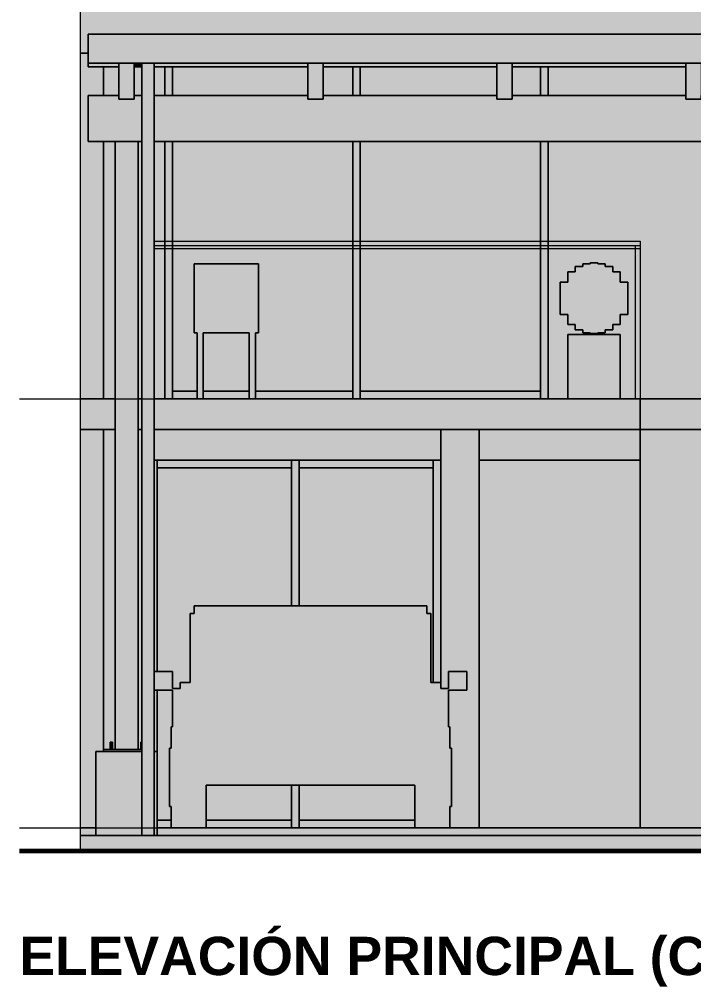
# Model space of a CAD drawing. Header units: metres. Extents: x -3.9 to 79.9, y -56.9 to 20.9.
# Drawn here: x -0.4 to 4, y -56.04 to -49.72 of the extents above; entities that cross this region are included whole.
import ezdxf

# ---------------------------------------------------------------- set-up
doc = ezdxf.new("R2010")
doc.units = ezdxf.units.M
doc.linetypes.add('DASHED', pattern=[1.524, 1.27, -0.254])
for name, color, linetype, lineweight in [('A-PROYECCION', 9, 'DASHED', 15), ('A-TERRENO', 32, 'CONTINUOUS', 35), ('A-TEXTO', 7, 'CONTINUOUS', 20), ('A-VISTA', 8, 'CONTINUOUS', 20)]:
    doc.layers.add(name, color=color, linetype=linetype, lineweight=lineweight)
doc.styles.add('PLANO-B', font='arialbd.ttf')

msp = doc.modelspace()

# ---------------------------------------------------------------- hatches: boundary and pattern name
at = {"layer": 'A-VISTA', "true_color": 0x6b7178}
h = msp.add_hatch(color=7, dxfattribs=at)
h.dxf.hatch_style = 1
h.paths.add_polyline_path([(0, -49.945), (0, -49.53), (8, -49.53), (8, -49.945), (7.95, -49.945), (7.95, -49.82), (0.05, -49.82), (0.05, -49.945)])
at = {"layer": 'A-VISTA', "true_color": 0xc3c8cc}
h = msp.add_hatch(color=7, dxfattribs=at)
h.dxf.hatch_style = 1
h.paths.add_polyline_path([(0.05, -50.01), (0.05, -49.82), (7.95, -49.82), (7.95, -50.01)])
at = {"layer": 'A-VISTA', "true_color": 0xefede7}
h = msp.add_hatch(color=7, dxfattribs=at)
h.dxf.hatch_style = 1
h.paths.add_polyline_path([(0.15, -52.2), (0, -52.2), (0, -49.945), (0.05, -49.945), (0.05, -50.01), (0.05, -50.0325), (0.15, -50.0325), (0.15, -50.22), (0.05, -50.22), (0.05, -50.52), (0.15, -50.52)])
at = {"layer": 'A-VISTA', "true_color": 0x5b636b}
h = msp.add_hatch(color=7, dxfattribs=at)
h.dxf.hatch_style = 1
h.paths.add_polyline_path([(0.05, -50.0325), (0.05, -50.01), (0.25, -50.01), (0.25, -50.0325)])
at = {"layer": 'A-VISTA', "true_color": 0xfbfaf6}
h = msp.add_hatch(color=7, dxfattribs=at)
h.dxf.hatch_style = 1
h.paths.add_polyline_path([(0.15, -50.0325), (0.25, -50.0325), (0.25, -50.22), (0.15, -50.22)])
at = {"layer": 'A-VISTA', "true_color": 0x5b636b}
h = msp.add_hatch(color=7, dxfattribs=at)
h.dxf.hatch_style = 1
h.paths.add_polyline_path([(0.35, -50.245), (0.25, -50.245), (0.25, -50.01), (0.35, -50.01)])
h = msp.add_hatch(color=7, dxfattribs=at)
h.dxf.hatch_style = 1
h.paths.add_polyline_path([(0.35, -50.0325), (0.35, -50.01), (0.4, -50.01), (0.4, -50.0325)])
at = {"layer": 'A-VISTA', "true_color": 0xfbfaf6}
h = msp.add_hatch(color=7, dxfattribs=at)
h.dxf.hatch_style = 1
h.paths.add_polyline_path([(0.35, -50.0325), (0.4, -50.0325), (0.4, -50.22), (0.35, -50.22)])
at = {"layer": 'A-VISTA', "true_color": 0xc3c8cc}
h = msp.add_hatch(color=7, dxfattribs=at)
h.dxf.hatch_style = 1
h.paths.add_polyline_path([(0.48, -55.05), (0.4, -55.05), (0.4, -50.01), (0.48, -50.01)])
at = {"layer": 'A-VISTA', "true_color": 0x5b636b}
h = msp.add_hatch(color=7, dxfattribs=at)
h.dxf.hatch_style = 1
h.paths.add_polyline_path([(0.48, -50.0325), (0.48, -50.01), (1.4833, -50.01), (1.4833, -50.0325)])
at = {"layer": 'A-VISTA', "true_color": 0xfbfaf6}
h = msp.add_hatch(color=7, dxfattribs=at)
h.dxf.hatch_style = 1
h.paths.add_polyline_path([(0.55, -50.22), (0.48, -50.22), (0.48, -50.0325), (0.55, -50.0325)])
at = {"layer": 'A-VISTA', "true_color": 0x4b5157}
h = msp.add_hatch(color=7, dxfattribs=at)
h.dxf.hatch_style = 1
h.paths.add_polyline_path([(0.6, -50.22), (0.55, -50.22), (0.55, -50.0325), (0.6, -50.0325)])
at = {"layer": 'A-VISTA', "true_color": 0xd4e7ef}
h = msp.add_hatch(color=7, dxfattribs=at)
h.dxf.hatch_style = 1
h.paths.add_polyline_path([(1.4833, -50.0325), (1.4833, -50.22), (0.6, -50.22), (0.6, -50.0325)])
at = {"layer": 'A-VISTA', "true_color": 0x5b636b}
h = msp.add_hatch(color=7, dxfattribs=at)
h.dxf.hatch_style = 1
h.paths.add_polyline_path([(1.5833, -50.245), (1.4833, -50.245), (1.4833, -50.01), (1.5833, -50.01)])
h = msp.add_hatch(color=7, dxfattribs=at)
h.dxf.hatch_style = 1
h.paths.add_polyline_path([(1.5833, -50.0325), (1.5833, -50.01), (2.7167, -50.01), (2.7167, -50.0325)])
at = {"layer": 'A-VISTA', "true_color": 0xd4e7ef}
h = msp.add_hatch(color=7, dxfattribs=at)
h.dxf.hatch_style = 1
h.paths.add_polyline_path([(1.775, -50.0325), (1.775, -50.22), (1.5833, -50.22), (1.5833, -50.0325)])
at = {"layer": 'A-VISTA', "true_color": 0x4b5157}
h = msp.add_hatch(color=7, dxfattribs=at)
h.dxf.hatch_style = 1
h.paths.add_polyline_path([(1.825, -50.22), (1.775, -50.22), (1.775, -50.0325), (1.825, -50.0325)])
at = {"layer": 'A-VISTA', "true_color": 0xd4e7ef}
h = msp.add_hatch(color=7, dxfattribs=at)
h.dxf.hatch_style = 1
h.paths.add_polyline_path([(2.7167, -50.0325), (2.7167, -50.22), (1.825, -50.22), (1.825, -50.0325)])
at = {"layer": 'A-VISTA', "true_color": 0x5b636b}
h = msp.add_hatch(color=7, dxfattribs=at)
h.dxf.hatch_style = 1
h.paths.add_polyline_path([(2.8167, -50.245), (2.7167, -50.245), (2.7167, -50.01), (2.8167, -50.01)])
h = msp.add_hatch(color=7, dxfattribs=at)
h.dxf.hatch_style = 1
h.paths.add_polyline_path([(2.8167, -50.0325), (2.8167, -50.01), (3.95, -50.01), (3.95, -50.0325)])
at = {"layer": 'A-VISTA', "true_color": 0xd4e7ef}
h = msp.add_hatch(color=7, dxfattribs=at)
h.dxf.hatch_style = 1
h.paths.add_polyline_path([(2.8167, -50.0325), (3, -50.0325), (3, -50.22), (2.8167, -50.22)])
at = {"layer": 'A-VISTA', "true_color": 0x4b5157}
h = msp.add_hatch(color=7, dxfattribs=at)
h.dxf.hatch_style = 1
h.paths.add_polyline_path([(3.05, -50.22), (3, -50.22), (3, -50.0325), (3.05, -50.0325)])
at = {"layer": 'A-VISTA', "true_color": 0xfbfaf6}
h = msp.add_hatch(color=7, dxfattribs=at)
h.dxf.hatch_style = 1
h.paths.add_polyline_path([(3.05, -50.0325), (3.95, -50.0325), (3.95, -50.22), (3.05, -50.22)])
at = {"layer": 'A-VISTA', "true_color": 0x5b636b}
h = msp.add_hatch(color=7, dxfattribs=at)
h.dxf.hatch_style = 1
h.paths.add_polyline_path([(4.05, -50.245), (3.95, -50.245), (3.95, -50.01), (4.05, -50.01)])
h = msp.add_hatch(color=7, dxfattribs=at)
h.dxf.hatch_style = 1
h.paths.add_polyline_path([(0.4, -50.22), (0.4, -50.52), (0.05, -50.52), (0.05, -50.22), (0.25, -50.22), (0.25, -50.245), (0.35, -50.245), (0.35, -50.22)])
h = msp.add_hatch(color=7, dxfattribs=at)
h.dxf.hatch_style = 1
h.paths.add_polyline_path([(7.52, -50.22), (7.52, -50.52), (0.48, -50.52), (0.48, -50.22), (1.4833, -50.22), (1.4833, -50.245), (1.5833, -50.245), (1.5833, -50.22), (2.7167, -50.22), (2.7167, -50.245), (2.8167, -50.245), (2.8167, -50.22), (3.95, -50.22), (3.95, -50.245), (4.05, -50.245), (4.05, -50.22), (5.1833, -50.22), (5.1833, -50.245), (5.2833, -50.245), (5.2833, -50.22), (6.4167, -50.22), (6.4167, -50.245), (6.5167, -50.245), (6.5167, -50.22)])
at = {"layer": 'A-VISTA', "true_color": 0xfbfaf6}
h = msp.add_hatch(color=7, dxfattribs=at)
h.dxf.hatch_style = 1
h.paths.add_polyline_path([(0.15, -50.52), (0.225, -50.52), (0.225, -52.2), (0.15, -52.2)])
at = {"layer": 'A-VISTA', "true_color": 0x5b636b}
h = msp.add_hatch(color=7, dxfattribs=at)
h.dxf.hatch_style = 1
h.paths.add_polyline_path([(0.375, -54.488), (0.225, -54.488), (0.225, -50.52), (0.375, -50.52)])
at = {"layer": 'A-VISTA', "true_color": 0xfbfaf6}
h = msp.add_hatch(color=7, dxfattribs=at)
h.dxf.hatch_style = 1
h.paths.add_polyline_path([(0.375, -52.2), (0.375, -50.52), (0.4, -50.52), (0.4, -52.2)])
h = msp.add_hatch(color=7, dxfattribs=at)
h.dxf.hatch_style = 1
h.paths.add_polyline_path([(0.55, -52.2), (0.48, -52.2), (0.48, -50.52), (0.55, -50.52)])
at = {"layer": 'A-VISTA', "true_color": 0x4b5157}
h = msp.add_hatch(color=7, dxfattribs=at)
h.dxf.hatch_style = 1
h.paths.add_polyline_path([(0.6, -52.2), (0.55, -52.2), (0.55, -50.52), (0.6, -50.52)])
at = {"layer": 'A-VISTA', "true_color": 0xd4e7ef}
h = msp.add_hatch(color=7, dxfattribs=at)
h.dxf.hatch_style = 1
h.paths.add_polyline_path([(0.76, -51.77), (0.76, -52.15), (0.6, -52.15), (0.6, -50.52), (1.775, -50.52), (1.775, -52.15), (1.14, -52.15), (1.14, -51.77), (1.16, -51.77), (1.16, -51.73), (1.16, -51.32), (0.74, -51.32), (0.74, -51.73), (0.74, -51.77)])
at = {"layer": 'A-VISTA', "true_color": 0x4b5157}
h = msp.add_hatch(color=7, dxfattribs=at)
h.dxf.hatch_style = 1
h.paths.add_polyline_path([(1.825, -52.2), (1.775, -52.2), (1.775, -50.52), (1.825, -50.52)])
at = {"layer": 'A-VISTA', "true_color": 0xd4e7ef}
h = msp.add_hatch(color=7, dxfattribs=at)
h.dxf.hatch_style = 1
h.paths.add_polyline_path([(1.825, -52.15), (1.825, -50.52), (3, -50.52), (3, -52.15)])
at = {"layer": 'A-VISTA', "true_color": 0x4b5157}
h = msp.add_hatch(color=7, dxfattribs=at)
h.dxf.hatch_style = 1
h.paths.add_polyline_path([(3.05, -52.2), (3, -52.2), (3, -50.52), (3.05, -50.52)])
at = {"layer": 'A-VISTA', "true_color": 0xfbfaf6}
h = msp.add_hatch(color=7, dxfattribs=at)
h.dxf.hatch_style = 1
h.paths.add_polyline_path([(4.8, -51.32), (4.64, -51.32), (4.64, -51.73), (4.64, -51.77), (4.66, -51.77), (4.66, -52.2), (4.3, -52.2), (3.65, -52.2), (3.52, -52.2), (3.52, -51.78), (3.4775, -51.78), (3.435, -51.78), (3.3925, -51.78), (3.35, -51.78), (3.3075, -51.78), (3.265, -51.78), (3.2225, -51.78), (3.18, -51.78), (3.18, -52.2), (3.05, -52.2), (3.05, -50.52), (4.8, -50.52)])
at = {"layer": 'A-VISTA', "true_color": 0x5b636b}
h = msp.add_hatch(color=7, dxfattribs=at)
h.dxf.hatch_style = 1
h.paths.add_polyline_path([(3.65, -51.17), (3.65, -51.22), (0.48, -51.22), (0.48, -51.17)])
at = {"layer": 'A-VISTA', "true_color": 0xd4e7ef}
h = msp.add_hatch(color=7, dxfattribs=at)
h.dxf.hatch_style = 1
h.paths.add_polyline_path([(3.65, -51.2), (3.65, -52.2), (0.48, -52.2), (0.48, -51.2)])
h = msp.add_hatch(color=7, dxfattribs=at)
h.dxf.hatch_style = 1
h.paths.add_polyline_path([(3.62, -51.2), (3.65, -51.2), (3.65, -52.2), (3.62, -52.2)])
at = {"layer": 'A-VISTA', "true_color": 0xb08a70}
h = msp.add_hatch(color=7, dxfattribs=at)
h.dxf.hatch_style = 1
h.paths.add_polyline_path([(3.3256, -51.3187), (3.3256, -51.3129), (3.3744, -51.3129), (3.3744, -51.3187), (3.4233, -51.3187), (3.4233, -51.337), (3.4722, -51.337), (3.4722, -51.3716), (3.5211, -51.3716), (3.5211, -51.4379), (3.57, -51.4379), (3.57, -51.6491), (3.5211, -51.6491), (3.5211, -51.7154), (3.4722, -51.7154), (3.4722, -51.75), (3.4233, -51.75), (3.4233, -51.7683), (3.3744, -51.7683), (3.3744, -51.7741), (3.3256, -51.7741), (3.3256, -51.7683), (3.2767, -51.7683), (3.2767, -51.75), (3.2278, -51.75), (3.2278, -51.7154), (3.1789, -51.7154), (3.1789, -51.6491), (3.13, -51.6491), (3.13, -51.4379), (3.1789, -51.4379), (3.1789, -51.3716), (3.2278, -51.3716), (3.2278, -51.337), (3.2767, -51.337), (3.2767, -51.3187)])
at = {"layer": 'A-VISTA', "true_color": 0xd6a36c}
h = msp.add_hatch(color=7, dxfattribs=at)
h.dxf.hatch_style = 1
h.paths.add_polyline_path([(0.8, -51.77), (0.8, -52.2), (0.76, -52.2), (0.76, -51.77), (0.74, -51.77), (0.74, -51.73), (0.74, -51.32), (1.16, -51.32), (1.16, -51.73), (1.16, -51.77), (1.14, -51.77), (1.14, -52.2), (1.1, -52.2), (1.1, -51.77)])
at = {"layer": 'A-VISTA', "true_color": 0xd4e7ef}
h = msp.add_hatch(color=7, dxfattribs=at)
h.dxf.hatch_style = 1
h.paths.add_polyline_path([(1.1, -52.15), (0.8, -52.15), (0.8, -51.77), (1.1, -51.77)])
at = {"layer": 'A-VISTA', "true_color": 0xb08a70}
h = msp.add_hatch(color=7, dxfattribs=at)
h.dxf.hatch_style = 1
h.paths.add_polyline_path([(3.3075, -52.2), (3.265, -52.2), (3.2225, -52.2), (3.18, -52.2), (3.18, -51.78), (3.2225, -51.78), (3.265, -51.78), (3.3075, -51.78), (3.35, -51.78), (3.3925, -51.78), (3.435, -51.78), (3.4775, -51.78), (3.52, -51.78), (3.52, -52.2), (3.4775, -52.2), (3.435, -52.2), (3.3925, -52.2), (3.35, -52.2)])
at = {"layer": 'A-VISTA', "true_color": 0x4b5157}
h = msp.add_hatch(color=7, dxfattribs=at)
h.dxf.hatch_style = 1
h.paths.add_polyline_path([(0.76, -52.15), (0.76, -52.2), (0.6, -52.2), (0.6, -52.15)])
h = msp.add_hatch(color=7, dxfattribs=at)
h.dxf.hatch_style = 1
h.paths.add_polyline_path([(1.1, -52.15), (1.1, -52.2), (0.8, -52.2), (0.8, -52.15)])
h = msp.add_hatch(color=7, dxfattribs=at)
h.dxf.hatch_style = 1
h.paths.add_polyline_path([(1.775, -52.15), (1.775, -52.2), (1.14, -52.2), (1.14, -52.15)])
h = msp.add_hatch(color=7, dxfattribs=at)
h.dxf.hatch_style = 1
h.paths.add_polyline_path([(3, -52.15), (3, -52.2), (1.825, -52.2), (1.825, -52.15)])
at = {"layer": 'A-VISTA', "true_color": 0xcbc7c0}
h = msp.add_hatch(color=7, dxfattribs=at)
h.dxf.hatch_style = 1
h.paths.add_polyline_path([(0, -52.4), (0, -52.2), (0.225, -52.2), (0.225, -52.4)])
h = msp.add_hatch(color=7, dxfattribs=at)
h.dxf.hatch_style = 1
h.paths.add_polyline_path([(0.4, -52.2), (0.4, -52.4), (0.375, -52.4), (0.375, -52.2)])
h = msp.add_hatch(color=7, dxfattribs=at)
h.dxf.hatch_style = 1
h.paths.add_polyline_path([(3.65, -52.2), (3.65, -52.4), (0.48, -52.4), (0.48, -52.2)])
h = msp.add_hatch(color=7, dxfattribs=at)
h.dxf.hatch_style = 1
h.paths.add_polyline_path([(4.3, -52.2), (4.3, -52.4), (3.65, -52.4), (3.65, -52.2)])
at = {"layer": 'A-VISTA', "true_color": 0xefede7}
h = msp.add_hatch(color=7, dxfattribs=at)
h.dxf.hatch_style = 1
h.paths.add_polyline_path([(0.15, -54.5), (0.1, -54.5), (0.1, -55), (0, -55), (0, -52.4), (0.15, -52.4), (0.15, -54.488)])
at = {"layer": 'A-VISTA', "true_color": 0xfbfaf6}
h = msp.add_hatch(color=7, dxfattribs=at)
h.dxf.hatch_style = 1
h.paths.add_polyline_path([(0.225, -52.4), (0.225, -54.488), (0.208, -54.488), (0.208, -54.44), (0.192, -54.44), (0.192, -54.488), (0.15, -54.488), (0.15, -52.4)])
h = msp.add_hatch(color=7, dxfattribs=at)
h.dxf.hatch_style = 1
h.paths.add_polyline_path([(0.4, -52.4), (0.4, -54.44), (0.392, -54.44), (0.392, -54.488), (0.375, -54.488), (0.375, -52.4)])
h = msp.add_hatch(color=7, dxfattribs=at)
h.dxf.hatch_style = 1
h.paths.add_polyline_path([(2.35, -52.6), (0.48, -52.6), (0.48, -52.4), (2.35, -52.4)])
h = msp.add_hatch(color=7, dxfattribs=at)
h.dxf.hatch_style = 1
h.paths.add_polyline_path([(2.6, -55), (2.41, -55), (2.41, -54.86), (2.42, -54.86), (2.42, -54.48), (2.41, -54.48), (2.41, -54.34), (2.4, -54.34), (2.4, -54.1), (2.52, -54.1), (2.52, -53.98), (2.4, -53.98), (2.4, -54.09), (2.35, -54.09), (2.35, -54.05), (2.35, -52.6), (2.35, -52.4), (2.6, -52.4)])
h = msp.add_hatch(color=7, dxfattribs=at)
h.dxf.hatch_style = 1
h.paths.add_polyline_path([(3.65, -52.6), (2.6, -52.6), (2.6, -52.4), (3.65, -52.4)])
h = msp.add_hatch(color=7, dxfattribs=at)
h.dxf.hatch_style = 1
h.paths.add_polyline_path([(4.35, -53.55), (4.34, -53.55), (4.34, -53.6), (4.315, -53.6), (4.315, -54.05), (4.3, -54.05), (4.25, -54.05), (4.25, -54.09), (4.2, -54.09), (4.2, -53.98), (4.08, -53.98), (4.08, -54.1), (4.2, -54.1), (4.2, -54.34), (4.19, -54.34), (4.19, -54.48), (4.18, -54.48), (4.18, -54.86), (4.19, -54.86), (4.19, -55), (3.65, -55), (3.65, -52.6), (3.65, -52.4), (4.3, -52.4), (4.35, -52.4)])
at = {"layer": 'A-VISTA', "true_color": 0x4b5157}
h = msp.add_hatch(color=7, dxfattribs=at)
h.dxf.hatch_style = 1
h.paths.add_polyline_path([(0.5, -53.98), (0.48, -53.98), (0.48, -52.6), (0.5, -52.6)])
h = msp.add_hatch(color=7, dxfattribs=at)
h.dxf.hatch_style = 1
h.paths.add_polyline_path([(1.375, -52.6), (1.375, -52.65), (0.5, -52.65), (0.5, -52.6)])
h = msp.add_hatch(color=7, dxfattribs=at)
h.dxf.hatch_style = 1
h.paths.add_polyline_path([(1.425, -53.55), (1.375, -53.55), (1.375, -52.6), (1.425, -52.6)])
h = msp.add_hatch(color=7, dxfattribs=at)
h.dxf.hatch_style = 1
h.paths.add_polyline_path([(2.3, -52.6), (2.3, -52.65), (1.425, -52.65), (1.425, -52.6)])
h = msp.add_hatch(color=7, dxfattribs=at)
h.dxf.hatch_style = 1
h.paths.add_polyline_path([(2.35, -54.05), (2.3, -54.05), (2.3, -52.6), (2.35, -52.6)])
at = {"layer": 'A-VISTA', "true_color": 0x8b5a33}
h = msp.add_hatch(color=7, dxfattribs=at)
h.dxf.hatch_style = 1
h.paths.add_polyline_path([(3.65, -55), (2.6, -55), (2.6, -52.6), (3.65, -52.6)])
at = {"layer": 'A-VISTA', "true_color": 0xd4e7ef}
h = msp.add_hatch(color=7, dxfattribs=at)
h.dxf.hatch_style = 1
h.paths.add_polyline_path([(0.715, -54.05), (0.7, -54.05), (0.65, -54.05), (0.65, -54.09), (0.6, -54.09), (0.6, -53.98), (0.5, -53.98), (0.5, -52.65), (1.375, -52.65), (1.375, -53.55), (0.74, -53.55), (0.74, -53.6), (0.715, -53.6)])
h = msp.add_hatch(color=7, dxfattribs=at)
h.dxf.hatch_style = 1
h.paths.add_polyline_path([(2.3, -54.05), (2.3, -54.05), (2.285, -54.05), (2.285, -53.6), (2.26, -53.6), (2.26, -53.55), (1.425, -53.55), (1.425, -52.65), (2.3, -52.65)])
at = {"layer": 'A-VISTA', "true_color": 0xf2f3f4}
h = msp.add_hatch(color=7, dxfattribs=at)
h.dxf.hatch_style = 1
h.paths.add_polyline_path([(0.6, -54.34), (0.6, -54.1), (0.48, -54.1), (0.48, -53.98), (0.6, -53.98), (0.6, -54.09), (0.65, -54.09), (0.65, -54.05), (0.7, -54.05), (0.715, -54.05), (0.715, -53.6), (0.74, -53.6), (0.74, -53.55), (2.26, -53.55), (2.26, -53.6), (2.285, -53.6), (2.285, -54.05), (2.3, -54.05), (2.35, -54.05), (2.35, -54.09), (2.4, -54.09), (2.4, -53.98), (2.52, -53.98), (2.52, -54.1), (2.4, -54.1), (2.4, -54.34), (2.41, -54.34), (2.41, -54.48), (2.42, -54.48), (2.42, -54.86), (2.41, -54.86), (2.41, -55), (2.18, -55), (2.18, -54.72), (0.82, -54.72), (0.82, -55), (0.59, -55), (0.59, -54.86), (0.58, -54.86), (0.58, -54.48), (0.59, -54.48), (0.59, -54.34)])
at = {"layer": 'A-VISTA', "true_color": 0x4b5157}
h = msp.add_hatch(color=7, dxfattribs=at)
h.dxf.hatch_style = 1
h.paths.add_polyline_path([(0.5, -54.5), (0.48, -54.5), (0.48, -54.1), (0.5, -54.1)])
at = {"layer": 'A-VISTA', "true_color": 0xd4e7ef}
h = msp.add_hatch(color=7, dxfattribs=at)
h.dxf.hatch_style = 1
h.paths.add_polyline_path([(0.58, -54.48), (0.58, -54.86), (0.59, -54.86), (0.59, -54.95), (0.5, -54.95), (0.5, -54.5), (0.5, -54.1), (0.6, -54.1), (0.6, -54.34), (0.59, -54.34), (0.59, -54.48)])
at = {"layer": 'A-VISTA', "true_color": 0xc3c8cc}
h = msp.add_hatch(color=7, dxfattribs=at)
h.dxf.hatch_style = 1
h.paths.add_polyline_path([(0.192, -54.44), (0.208, -54.44), (0.208, -54.488), (0.192, -54.488)])
h = msp.add_hatch(color=7, dxfattribs=at)
h.dxf.hatch_style = 1
h.paths.add_polyline_path([(0.392, -54.44), (0.4, -54.44), (0.4, -54.488), (0.392, -54.488)])
at = {"layer": 'A-VISTA', "true_color": 0xcbc7c0}
h = msp.add_hatch(color=7, dxfattribs=at)
h.dxf.hatch_style = 1
h.paths.add_polyline_path([(0.1, -54.5), (0.4, -54.5), (0.4, -55.05), (0.1, -55.05)])
at = {"layer": 'A-VISTA', "true_color": 0x5b636b}
h = msp.add_hatch(color=7, dxfattribs=at)
h.dxf.hatch_style = 1
h.paths.add_polyline_path([(0.15, -54.488), (0.4, -54.488), (0.4, -54.5), (0.15, -54.5)])
at = {"layer": 'A-VISTA', "true_color": 0xcbc7c0}
h = msp.add_hatch(color=7, dxfattribs=at)
h.dxf.hatch_style = 1
h.paths.add_polyline_path([(0.5, -54.5), (0.5, -55.05), (0.48, -55.05), (0.48, -54.5)])
at = {"layer": 'A-VISTA', "true_color": 0xd4e7ef}
h = msp.add_hatch(color=7, dxfattribs=at)
h.dxf.hatch_style = 1
h.paths.add_polyline_path([(0.82, -54.72), (1.375, -54.72), (1.375, -54.95), (0.82, -54.95)])
at = {"layer": 'A-VISTA', "true_color": 0x4b5157}
h = msp.add_hatch(color=7, dxfattribs=at)
h.dxf.hatch_style = 1
h.paths.add_polyline_path([(1.425, -55), (1.375, -55), (1.375, -54.72), (1.425, -54.72)])
at = {"layer": 'A-VISTA', "true_color": 0xd4e7ef}
h = msp.add_hatch(color=7, dxfattribs=at)
h.dxf.hatch_style = 1
h.paths.add_polyline_path([(1.425, -54.72), (2.18, -54.72), (2.18, -54.95), (1.425, -54.95)])
at = {"layer": 'A-VISTA', "true_color": 0x4b5157}
h = msp.add_hatch(color=7, dxfattribs=at)
h.dxf.hatch_style = 1
h.paths.add_polyline_path([(0.59, -54.95), (0.59, -55), (0.5, -55), (0.5, -54.95)])
h = msp.add_hatch(color=7, dxfattribs=at)
h.dxf.hatch_style = 1
h.paths.add_polyline_path([(1.375, -54.95), (1.375, -55), (0.82, -55), (0.82, -54.95)])
h = msp.add_hatch(color=7, dxfattribs=at)
h.dxf.hatch_style = 1
h.paths.add_polyline_path([(2.18, -54.95), (2.18, -55), (1.425, -55), (1.425, -54.95)])
at = {"layer": 'A-VISTA', "true_color": 0xf4f2ed}
h = msp.add_hatch(color=7, dxfattribs=at)
h.dxf.hatch_style = 1
h.paths.add_polyline_path([(0.1, -55), (0.1, -55.05), (0, -55.05), (0, -55)])
h = msp.add_hatch(color=7, dxfattribs=at)
h.dxf.hatch_style = 1
h.paths.add_polyline_path([(7.28, -55), (7.28, -55.05), (0.5, -55.05), (0.5, -55), (0.59, -55), (0.82, -55), (2.18, -55), (2.35, -55), (2.41, -55), (2.6, -55), (3.65, -55), (4.19, -55), (4.35, -55), (4.42, -55), (5.78, -55), (6.01, -55)])
at = {"layer": 'A-VISTA', "true_color": 0xe2ded6}
h = msp.add_hatch(color=7, dxfattribs=at)
h.dxf.hatch_style = 1
h.paths.add_polyline_path([(0, -55.05), (8, -55.05), (8, -55.15), (0, -55.15)])
at = {"layer": 'A-VISTA', "true_color": 0xf4f2ed}
h = msp.add_hatch(color=7, dxfattribs=at)
h.dxf.hatch_style = 1
h.paths.add_polyline_path([(0, -55.15), (8, -55.15), (8, -55.16), (0, -55.16)])

# ---------------------------------------------------------------- linework, layer by layer
at = {"layer": 'A-PROYECCION', "lineweight": 13}
for p, q in [((-0.4, -52.2), (8.65, -52.2)), ((-0.4, -55), (8.65, -55))]:
    msp.add_line(p, q, dxfattribs=at)
at = {"layer": 'A-TERRENO', "lineweight": 60}
msp.add_line((-0.4, -55.15), (8.4, -55.15), dxfattribs=at)
at = {"layer": 'A-VISTA'}
for points in [[(0, -49.945), (0, -49.53), (8, -49.53), (8, -49.945), (7.95, -49.945), (7.95, -49.82), (0.05, -49.82), (0.05, -49.945)], [(0.05, -50.01), (0.05, -49.82), (7.95, -49.82), (7.95, -50.01)], [(0.15, -52.2), (0, -52.2), (0, -49.945), (0.05, -49.945), (0.05, -50.01), (0.05, -50.0325), (0.15, -50.0325), (0.15, -50.22), (0.05, -50.22), (0.05, -50.52), (0.15, -50.52)], [(0.05, -50.0325), (0.05, -50.01), (0.25, -50.01), (0.25, -50.0325)], [(0.15, -50.0325), (0.25, -50.0325), (0.25, -50.22), (0.15, -50.22)], [(0.35, -50.245), (0.25, -50.245), (0.25, -50.01), (0.35, -50.01)], [(0.35, -50.0325), (0.35, -50.01), (0.4, -50.01), (0.4, -50.0325)], [(0.35, -50.0325), (0.4, -50.0325), (0.4, -50.22), (0.35, -50.22)], [(0.48, -55.05), (0.4, -55.05), (0.4, -50.01), (0.48, -50.01)], [(0.48, -50.0325), (0.48, -50.01), (1.4833, -50.01), (1.4833, -50.0325)], [(0.55, -50.22), (0.48, -50.22), (0.48, -50.0325), (0.55, -50.0325)], [(0.6, -50.22), (0.55, -50.22), (0.55, -50.0325), (0.6, -50.0325)], [(1.4833, -50.0325), (1.4833, -50.22), (0.6, -50.22), (0.6, -50.0325)], [(1.5833, -50.245), (1.4833, -50.245), (1.4833, -50.01), (1.5833, -50.01)], [(1.5833, -50.0325), (1.5833, -50.01), (2.7167, -50.01), (2.7167, -50.0325)], [(1.775, -50.0325), (1.775, -50.22), (1.5833, -50.22), (1.5833, -50.0325)], [(1.825, -50.22), (1.775, -50.22), (1.775, -50.0325), (1.825, -50.0325)], [(2.7167, -50.0325), (2.7167, -50.22), (1.825, -50.22), (1.825, -50.0325)], [(2.8167, -50.245), (2.7167, -50.245), (2.7167, -50.01), (2.8167, -50.01)], [(2.8167, -50.0325), (2.8167, -50.01), (3.95, -50.01), (3.95, -50.0325)], [(2.8167, -50.0325), (3, -50.0325), (3, -50.22), (2.8167, -50.22)], [(3.05, -50.22), (3, -50.22), (3, -50.0325), (3.05, -50.0325)], [(3.05, -50.0325), (3.95, -50.0325), (3.95, -50.22), (3.05, -50.22)], [(4.05, -50.245), (3.95, -50.245), (3.95, -50.01), (4.05, -50.01)], [(0.4, -50.22), (0.4, -50.52), (0.05, -50.52), (0.05, -50.22), (0.25, -50.22), (0.25, -50.245), (0.35, -50.245), (0.35, -50.22)], [(7.52, -50.22), (7.52, -50.52), (0.48, -50.52), (0.48, -50.22), (1.4833, -50.22), (1.4833, -50.245), (1.5833, -50.245), (1.5833, -50.22), (2.7167, -50.22), (2.7167, -50.245), (2.8167, -50.245), (2.8167, -50.22), (3.95, -50.22), (3.95, -50.245), (4.05, -50.245), (4.05, -50.22), (5.1833, -50.22), (5.1833, -50.245), (5.2833, -50.245), (5.2833, -50.22), (6.4167, -50.22), (6.4167, -50.245), (6.5167, -50.245), (6.5167, -50.22)], [(0.15, -50.52), (0.225, -50.52), (0.225, -52.2), (0.15, -52.2)], [(0.375, -54.488), (0.225, -54.488), (0.225, -50.52), (0.375, -50.52)], [(0.375, -52.2), (0.375, -50.52), (0.4, -50.52), (0.4, -52.2)], [(0.55, -52.2), (0.48, -52.2), (0.48, -50.52), (0.55, -50.52)], [(0.6, -52.2), (0.55, -52.2), (0.55, -50.52), (0.6, -50.52)], [(0.76, -51.77), (0.76, -52.15), (0.6, -52.15), (0.6, -50.52), (1.775, -50.52), (1.775, -52.15), (1.14, -52.15), (1.14, -51.77), (1.16, -51.77), (1.16, -51.73), (1.16, -51.32), (0.74, -51.32), (0.74, -51.73), (0.74, -51.77)], [(1.825, -52.2), (1.775, -52.2), (1.775, -50.52), (1.825, -50.52)], [(1.825, -52.15), (1.825, -50.52), (3, -50.52), (3, -52.15)], [(3.05, -52.2), (3, -52.2), (3, -50.52), (3.05, -50.52)], [(4.8, -51.32), (4.64, -51.32), (4.64, -51.73), (4.64, -51.77), (4.66, -51.77), (4.66, -52.2), (4.3, -52.2), (3.65, -52.2), (3.52, -52.2), (3.52, -51.78), (3.4775, -51.78), (3.435, -51.78), (3.3925, -51.78), (3.35, -51.78), (3.3075, -51.78), (3.265, -51.78), (3.2225, -51.78), (3.18, -51.78), (3.18, -52.2), (3.05, -52.2), (3.05, -50.52), (4.8, -50.52)], [(3.65, -51.17), (3.65, -51.22), (0.48, -51.22), (0.48, -51.17)], [(3.65, -51.2), (3.65, -52.2), (0.48, -52.2), (0.48, -51.2)], [(3.62, -51.2), (3.65, -51.2), (3.65, -52.2), (3.62, -52.2)], [(3.3256, -51.3187), (3.3256, -51.3129), (3.3744, -51.3129), (3.3744, -51.3187), (3.4233, -51.3187), (3.4233, -51.337), (3.4722, -51.337), (3.4722, -51.3716), (3.5211, -51.3716), (3.5211, -51.4379), (3.57, -51.4379), (3.57, -51.6491), (3.5211, -51.6491), (3.5211, -51.7154), (3.4722, -51.7154), (3.4722, -51.75), (3.4233, -51.75), (3.4233, -51.7683), (3.3744, -51.7683), (3.3744, -51.7741), (3.3256, -51.7741), (3.3256, -51.7683), (3.2767, -51.7683), (3.2767, -51.75), (3.2278, -51.75), (3.2278, -51.7154), (3.1789, -51.7154), (3.1789, -51.6491), (3.13, -51.6491), (3.13, -51.4379), (3.1789, -51.4379), (3.1789, -51.3716), (3.2278, -51.3716), (3.2278, -51.337), (3.2767, -51.337), (3.2767, -51.3187)], [(3.5211, -51.3716), (3.4722, -51.3716), (3.4722, -51.337), (3.4233, -51.337), (3.4233, -51.3187), (3.3744, -51.3187), (3.3744, -51.3129), (3.3256, -51.3129), (3.3256, -51.3187), (3.2767, -51.3187), (3.2767, -51.337), (3.2278, -51.337), (3.2278, -51.3716), (3.1789, -51.3716), (3.1789, -51.4379), (3.13, -51.4379), (3.13, -51.6491), (3.1789, -51.6491), (3.1789, -51.7154), (3.2278, -51.7154), (3.2278, -51.75), (3.2767, -51.75), (3.2767, -51.7683), (3.3256, -51.7683), (3.3256, -51.7741), (3.3744, -51.7741), (3.3744, -51.7683), (3.4233, -51.7683), (3.4233, -51.75), (3.4722, -51.75), (3.4722, -51.7154), (3.5211, -51.7154), (3.5211, -51.6491), (3.57, -51.6491), (3.57, -51.4379), (3.5211, -51.4379)], [(0.8, -51.77), (0.8, -52.2), (0.76, -52.2), (0.76, -51.77), (0.74, -51.77), (0.74, -51.73), (0.74, -51.32), (1.16, -51.32), (1.16, -51.73), (1.16, -51.77), (1.14, -51.77), (1.14, -52.2), (1.1, -52.2), (1.1, -51.77)], [(1.1, -52.15), (0.8, -52.15), (0.8, -51.77), (1.1, -51.77)], [(3.3075, -52.2), (3.265, -52.2), (3.2225, -52.2), (3.18, -52.2), (3.18, -51.78), (3.2225, -51.78), (3.265, -51.78), (3.3075, -51.78), (3.35, -51.78), (3.3925, -51.78), (3.435, -51.78), (3.4775, -51.78), (3.52, -51.78), (3.52, -52.2), (3.4775, -52.2), (3.435, -52.2), (3.3925, -52.2), (3.35, -52.2)], [(0.76, -52.15), (0.76, -52.2), (0.6, -52.2), (0.6, -52.15)], [(1.1, -52.15), (1.1, -52.2), (0.8, -52.2), (0.8, -52.15)], [(1.775, -52.15), (1.775, -52.2), (1.14, -52.2), (1.14, -52.15)], [(3, -52.15), (3, -52.2), (1.825, -52.2), (1.825, -52.15)], [(0, -52.4), (0, -52.2), (0.225, -52.2), (0.225, -52.4)], [(0.4, -52.2), (0.4, -52.4), (0.375, -52.4), (0.375, -52.2)], [(3.65, -52.2), (3.65, -52.4), (0.48, -52.4), (0.48, -52.2)], [(4.3, -52.2), (4.3, -52.4), (3.65, -52.4), (3.65, -52.2)], [(0.15, -54.5), (0.1, -54.5), (0.1, -55), (0, -55), (0, -52.4), (0.15, -52.4), (0.15, -54.488)], [(0.225, -52.4), (0.225, -54.488), (0.208, -54.488), (0.208, -54.44), (0.192, -54.44), (0.192, -54.488), (0.15, -54.488), (0.15, -52.4)], [(0.4, -52.4), (0.4, -54.44), (0.392, -54.44), (0.392, -54.488), (0.375, -54.488), (0.375, -52.4)], [(2.35, -52.6), (0.48, -52.6), (0.48, -52.4), (2.35, -52.4)], [(2.6, -55), (2.41, -55), (2.41, -54.86), (2.42, -54.86), (2.42, -54.48), (2.41, -54.48), (2.41, -54.34), (2.4, -54.34), (2.4, -54.1), (2.52, -54.1), (2.52, -53.98), (2.4, -53.98), (2.4, -54.09), (2.35, -54.09), (2.35, -54.05), (2.35, -52.6), (2.35, -52.4), (2.6, -52.4)], [(3.65, -52.6), (2.6, -52.6), (2.6, -52.4), (3.65, -52.4)], [(0.5, -53.98), (0.48, -53.98), (0.48, -52.6), (0.5, -52.6)], [(1.375, -52.6), (1.375, -52.65), (0.5, -52.65), (0.5, -52.6)], [(1.425, -53.55), (1.375, -53.55), (1.375, -52.6), (1.425, -52.6)], [(2.3, -52.6), (2.3, -52.65), (1.425, -52.65), (1.425, -52.6)], [(2.35, -54.05), (2.3, -54.05), (2.3, -52.6), (2.35, -52.6)], [(3.65, -55), (2.6, -55), (2.6, -52.6), (3.65, -52.6)], [(0.715, -54.05), (0.7, -54.05), (0.65, -54.05), (0.65, -54.09), (0.6, -54.09), (0.6, -53.98), (0.5, -53.98), (0.5, -52.65), (1.375, -52.65), (1.375, -53.55), (0.74, -53.55), (0.74, -53.6), (0.715, -53.6)], [(2.3, -54.05), (2.3, -54.05), (2.285, -54.05), (2.285, -53.6), (2.26, -53.6), (2.26, -53.55), (1.425, -53.55), (1.425, -52.65), (2.3, -52.65)], [(0.6, -54.34), (0.6, -54.1), (0.48, -54.1), (0.48, -53.98), (0.6, -53.98), (0.6, -54.09), (0.65, -54.09), (0.65, -54.05), (0.7, -54.05), (0.715, -54.05), (0.715, -53.6), (0.74, -53.6), (0.74, -53.55), (2.26, -53.55), (2.26, -53.6), (2.285, -53.6), (2.285, -54.05), (2.3, -54.05), (2.35, -54.05), (2.35, -54.09), (2.4, -54.09), (2.4, -53.98), (2.52, -53.98), (2.52, -54.1), (2.4, -54.1), (2.4, -54.34), (2.41, -54.34), (2.41, -54.48), (2.42, -54.48), (2.42, -54.86), (2.41, -54.86), (2.41, -55), (2.18, -55), (2.18, -54.72), (0.82, -54.72), (0.82, -55), (0.59, -55), (0.59, -54.86), (0.58, -54.86), (0.58, -54.48), (0.59, -54.48), (0.59, -54.34)], [(0.5, -54.5), (0.48, -54.5), (0.48, -54.1), (0.5, -54.1)], [(0.58, -54.48), (0.58, -54.86), (0.59, -54.86), (0.59, -54.95), (0.5, -54.95), (0.5, -54.5), (0.5, -54.1), (0.6, -54.1), (0.6, -54.34), (0.59, -54.34), (0.59, -54.48)], [(0.192, -54.44), (0.208, -54.44), (0.208, -54.488), (0.192, -54.488)], [(0.392, -54.44), (0.4, -54.44), (0.4, -54.488), (0.392, -54.488)], [(0.1, -54.5), (0.4, -54.5), (0.4, -55.05), (0.1, -55.05)], [(0.15, -54.488), (0.4, -54.488), (0.4, -54.5), (0.15, -54.5)], [(0.5, -54.5), (0.5, -55.05), (0.48, -55.05), (0.48, -54.5)], [(0.82, -54.72), (1.375, -54.72), (1.375, -54.95), (0.82, -54.95)], [(1.425, -55), (1.375, -55), (1.375, -54.72), (1.425, -54.72)], [(1.425, -54.72), (2.18, -54.72), (2.18, -54.95), (1.425, -54.95)], [(0.59, -54.95), (0.59, -55), (0.5, -55), (0.5, -54.95)], [(1.375, -54.95), (1.375, -55), (0.82, -55), (0.82, -54.95)], [(2.18, -54.95), (2.18, -55), (1.425, -55), (1.425, -54.95)], [(0.1, -55), (0.1, -55.05), (0, -55.05), (0, -55)], [(7.28, -55), (7.28, -55.05), (0.5, -55.05), (0.5, -55), (0.59, -55), (0.82, -55), (2.18, -55), (2.35, -55), (2.41, -55), (2.6, -55), (3.65, -55), (4.19, -55), (4.35, -55), (4.42, -55), (5.78, -55), (6.01, -55)], [(0, -55.05), (8, -55.05), (8, -55.15), (0, -55.15)], [(0, -55.15), (8, -55.15), (8, -55.16), (0, -55.16)]]:
    msp.add_lwpolyline(points, close=True, dxfattribs=at)
msp.add_lwpolyline([(4.19, -55), (3.65, -55), (3.65, -52.6), (3.65, -52.4), (4.3, -52.4)], dxfattribs=at)

# ---------------------------------------------------------------- texts
at = {"layer": 'A-TEXTO', "style": 'PLANO-B'}
msp.add_text('ELEVACIÓN PRINCIPAL (CALLE)', height=0.25, dxfattribs=at).set_placement((-0.4, -55.96))

doc.saveas('drawing.dxf')
